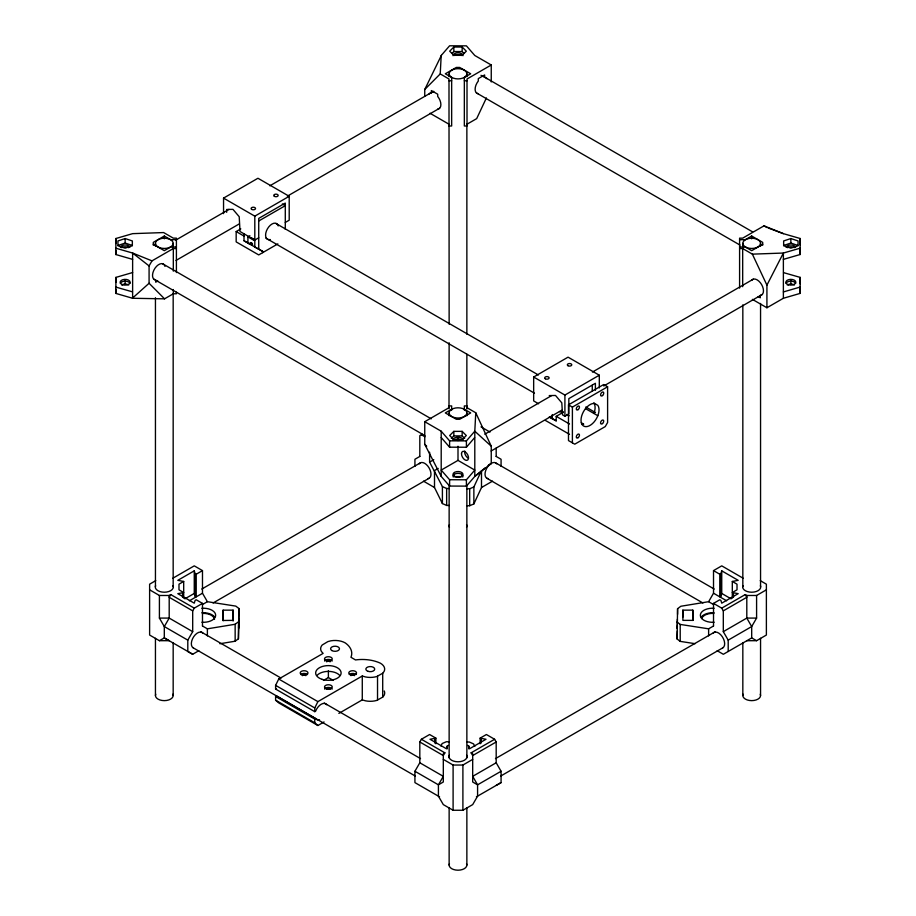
<?xml version="1.0" encoding="UTF-8"?>
<svg xmlns="http://www.w3.org/2000/svg" width="916" height="916" viewBox="0 0 916 916"><rect width="100%" height="100%" fill="white"/><g stroke="black" fill="none" stroke-linecap="round" stroke-linejoin="round"><path stroke-width="1.37" d="M223.138 620.762L223.149 618.815L223.161 620.476L233.168 620.372L233.099 610.148L223.126 610.159L223.126 620.04M233.111 620.888L233.122 618.941L233.133 620.601M592.263 390.903L592.274 385.235M692.817 620.453L692.828 619.399L692.84 620.235M132.625 259.377L115.828 254.534L115.863 250.377M115.828 254.534L115.92 238.504L132.625 233.649L163.632 232.561L173.319 238.149L176.41 238.149L176.41 272.567M176.41 292.227L176.41 293.773L173.319 293.773L164.548 298.834L132.625 298.272L115.828 293.418L115.863 289.261M115.828 293.418L115.92 277.388L132.625 272.544M783.375 259.377L800.08 254.534L800.172 238.504L783.375 233.649L768.192 227.992M752.38 299.36L766.921 307.765L783.375 298.272L800.08 293.418L800.172 277.388L783.546 272.636M677.382 625.777L677.279 628.468L677.382 619.205M219.874 643.73L235.149 641.223L238.423 638.784L238.927 608.522L235.79 606.106L207.382 601.697L202.436 604.549M238.423 638.784L238.927 608.522M695.095 643.685L680.21 641.383L677.073 638.967L677.577 608.705L680.851 606.255L708.618 601.697L713.564 604.549M677.073 638.967L677.382 630.975M424.749 96.157L424.749 89.482L440.23 73.921L441.203 55.498L449.596 45.8L466.404 45.857L474.797 55.498L491.251 64.99L491.251 81.948M448.989 407.712L424.749 421.704L424.749 444.317L441.203 476.423L449.596 486.064L466.404 486.121L474.797 476.423L474.797 431.207L475.77 412.772L467.011 407.712M448.405 745.372L447.283 746.013L446.447 748.761L430.005 739.269L435.879 738.136L435.879 743.792M708.618 601.697L713.518 593.225L713.518 570.611L719.781 574.229L719.781 596.831L720.892 596.19L720.892 573.576L721.739 570.84L738.182 580.332L732.308 581.465L732.308 598.194M720.892 596.19L721.739 593.442L721.739 570.84M243.999 233.752L243.999 240.759L250.228 244.366L251.053 242.58M466.977 505.701L469.679 505.735L473.87 503.926L473.87 486.969L480.911 471.832M473.87 503.926L481.495 487.53L481.495 470.572M440.962 746.082L442.13 743.552L446.321 741.742L449.023 741.777M486.396 97.943L476.686 118.622L467.011 124.21M424.749 89.482L441.375 55.395M314.76 711.663L275.601 689.061L275.601 685.351L278.727 679.019L323.119 653.394L321.459 651.528A14.404 8.313 0 0 1 322.203 645.001L327.882 641.601L330.894 640.811A14.404 8.313 0 0 1 345.229 642.895A28.636 16.534 0 0 1 350.954 657.264L355.488 659.944A28.636 16.534 0 0 1 380.472 663.241A14.404 8.313 0 0 1 384.067 671.508L382.705 673.249L376.808 676.523A14.404 8.313 0 0 1 365.495 676.958L362.278 675.997L317.886 701.622L314.76 707.953L314.76 711.663L315.619 711.171A9.08 5.244 -60 0 1 326.737 704.748M766.921 307.765L766.921 285.151L783.375 253.045L800.08 248.202L800.08 254.534M164.548 298.834L149.079 283.273L149.079 265.915L151.987 260.865L173.319 248.545L176.41 248.545M202.482 626.006L202.482 603.392L194.261 608.144L170.765 594.576L169.197 597.289L192.692 610.857L192.692 631.651L187.803 640.135L187.803 651.482L192.692 654.264L198.818 650.726M192.692 610.857L194.261 608.144M439.565 796.84L414.925 782.607L414.925 771.261L419.814 762.776L419.814 741.983L421.383 739.269L429.604 734.518L435.879 738.136M421.383 739.269L444.878 752.837L443.31 755.551L419.814 741.983M766.383 589.824L756.593 595.48L756.593 618.082L751.692 626.567L751.692 637.914L723.342 654.287L717.205 650.738M338.851 713.404L362.278 699.881L365.495 700.832A14.404 8.313 0 0 0 376.808 700.408L382.705 697.122L384.067 695.393A14.404 8.313 0 0 0 384.251 690.962M441.203 437.539L449.596 447.18L466.404 447.237L466.404 440.905L474.797 431.207L491.251 446.195L491.251 463.565L474.797 476.423L485.205 467.824M466.404 447.237L474.625 437.63M466.404 486.121L466.404 479.789L474.797 470.091L458 460.393L441.203 470.091L449.596 479.732L449.596 486.064M453.844 47.025L449.687 51.182L453.844 55.338L462.156 55.338L466.313 51.182L462.156 47.025L453.844 47.025L453.844 51.548L452.183 53.208M453.844 431.367L449.687 435.524L453.844 439.68L462.156 439.68L466.313 435.524L462.156 431.367L453.844 431.367L453.844 435.89L451.348 438.375M132.454 298.169L149.079 283.273M202.436 625.972L207.382 628.823L235.149 624.265L238.423 621.827M223.55 213.646L223.55 198.108L257.946 178.254L289.204 196.287L289.204 220.195L285.288 222.451M176.41 239.683L170.651 239.683L164.308 236.03L153.304 242.374L153.304 245.202M175.769 240.106L228.989 209.386M269.831 185.811L433.199 91.486M429.054 94.108A8.977 5.175 60 0 1 431.367 92.768L433.795 91.371M491.251 64.99L467.011 78.994L467.011 125.996L464.343 125.996L464.343 77.448L470.687 73.784L459.683 67.441L456.317 67.441L445.313 73.784L451.657 77.448L451.657 125.996L448.989 125.996M175.975 260.465L239.087 224.019M287.361 196.15L439.588 108.26M223.55 198.108L254.808 216.153L289.204 196.287M277.857 243.874L258.724 254.923L236.168 241.893L236.168 231.553L240.805 228.874M258.724 220.996L285.288 205.665L282.346 203.97M157.804 280.972L155.697 282.197L155.697 279.987A8.977 5.175 -60 0 1 154.999 268.228A8.977 5.175 -60 0 1 164.994 266.384M251.831 242.946L251.831 245.122L247.915 243.026L247.915 236.855L249.873 235.721M226.676 212.317L226.676 209.478L232.95 209.352L239.213 216.714L240.026 231.519L254.808 240.049L258.724 237.794M783.375 233.649L764.013 225.84L742.681 238.149L739.59 238.149L739.59 288.116M451.657 409.246L445.313 412.91L456.317 419.265L459.683 419.265L470.687 412.91L464.343 409.246M762.696 245.202L762.696 242.374L751.692 236.03L745.349 239.683L739.59 239.683M155.743 580.641L149.617 584.179L149.617 635.04L159.407 640.696L169.197 640.696L164.308 637.914L159.407 640.696M172.906 578.191L194.261 565.859L202.482 570.611L202.482 593.225L207.382 601.697M422.287 434.207L419.814 435.638L419.814 456.443M202.482 570.611L196.219 574.229L196.219 596.831L195.108 596.19L195.108 573.576L194.261 570.84L177.819 580.332L183.692 581.465L183.692 598.194M762.696 244.32L751.692 250.675L745.349 247.011L739.59 247.011M538.585 403.773L533.662 400.922L533.662 377.026L568.057 357.16L599.304 375.205L599.304 387.915M183.692 581.465L178.986 584.179L178.986 589.824L183.692 592.538L177.819 593.671L194.261 603.163L195.108 600.415L196.219 599.774L202.482 603.392M149.617 589.824L159.407 595.48L169.197 595.48L170.765 594.576M419.871 456.408L414.925 459.26L414.925 466.358M184.86 598.869L194.261 593.442L194.261 570.84M201.772 589.057L420.318 462.878M189.383 600.782L202.482 593.225M449.344 505.483L446.642 505.449L442.405 503.56L442.405 486.602L429.604 462.088L433.783 459.683M484.747 434.218L551.581 395.632M592.423 372.056L753.318 279.162M533.662 377.026L564.909 395.059L599.304 375.205M438.214 468.431L434.505 470.572L434.505 487.53L442.405 503.56M213.096 602.98L429.18 478.221M568.481 404.849L603.69 384.525L607.606 386.781L607.606 422.505L605.258 426.581L574.744 444.191L568.481 440.573L568.481 404.849L572.397 407.105L607.606 386.781M491.136 450.993L561.68 410.265M603.758 385.968L762.181 294.505M556.218 420.856L549.371 417.032L556.218 420.856L556.218 416.345L563.18 412.326M549.245 395.586L555.508 395.46L561.794 402.834L562.573 414.902L564.909 416.253L568.825 413.998L568.825 398.62L595.389 383.289L595.389 390.273M488.331 465.236L491.251 463.565M481.495 487.53L492.533 481.152M275.601 689.061L276.46 688.557M324.058 721.945L317.886 725.506L278.727 702.893L275.601 700.179L275.601 696.469L276.46 695.977L315.619 718.579A9.08 5.244 -60 0 0 319.524 719.793M323.44 680.428L328.386 677.577L333.332 680.428M275.601 696.469L314.76 719.083L315.619 718.579M713.518 570.611L721.739 565.859L743.094 578.191M719.781 574.229L720.892 573.576M444.878 752.837L443.31 753.742L443.31 782.001L438.421 784.829L438.421 796.176L443.31 804.603L453.099 810.259L462.901 810.259L472.69 804.603L477.58 796.176L477.58 784.829L472.69 776.344L496.186 762.776L496.186 741.983L494.617 739.269L486.396 734.518L480.121 738.136L480.121 743.792M713.518 626.006L713.518 603.392L719.781 599.774L720.892 600.415L721.739 603.163L738.182 593.671L732.308 592.538L737.014 589.824L737.014 584.179L732.308 581.465M496.186 741.983L472.69 755.551L471.122 752.837L494.617 739.269M713.518 603.392L721.739 608.144L745.235 594.576L746.803 595.48L756.593 595.48M728.197 651.482L728.197 640.135L723.308 631.651L723.308 610.857L746.803 597.289L745.235 594.576M443.31 759.387L453.099 765.043L462.901 765.043L472.69 759.387M677.073 622.01L680.21 624.426L708.618 628.823L713.564 625.972M495.464 758.62L715.247 631.719M723.308 631.651L746.803 618.082L756.593 618.082M496.186 762.776L501.075 771.261L477.58 784.829L472.69 782.001L472.69 753.742L471.122 752.837M728.197 640.135L751.692 626.567L746.803 618.082L746.803 595.48M500.617 776.104L722.873 647.784M476.4 796.817L501.075 782.607L501.075 771.261M746.838 640.719L756.593 640.696L766.383 635.04L766.383 584.179L760.257 580.641M496.186 785.39L501.075 782.607M466.977 488.743L469.679 488.778L473.87 486.969M125.148 238.549L117.946 240.954L117.946 245.751L125.148 248.156L132.351 245.751L132.351 240.954L125.148 238.549L125.148 243.072L117.946 245.477M121.553 284.968L125.148 283.765L128.744 284.968M790.852 238.549L783.649 240.954L783.649 245.751L790.852 248.156L798.054 245.751L798.054 240.954L790.852 238.549L790.852 243.072L783.649 245.477M787.256 284.968L790.852 283.765L794.447 284.968M783.375 291.941L800.08 287.086L800.08 293.418M581.603 424.371L583.698 424.165L581.282 422.768M739.59 248.545L742.681 248.545L752.368 254.144L783.375 253.045L783.375 298.272M453.844 51.548L462.156 51.548L463.817 53.208M448.989 80.78L451.657 80.78M464.343 80.78L467.011 80.78M176.41 247.011L170.651 247.011L164.308 250.675L153.304 244.32M448.989 405.925L451.657 405.925L451.657 410.162M453.844 435.89L462.156 435.89L464.652 438.375M682.832 610.148L692.805 610.136L692.874 620.372L682.901 620.372L682.832 610.148L682.832 617.212M159.407 595.48L159.407 618.082L169.197 618.082L192.692 631.651M424.749 421.704L441.203 431.207L449.596 440.848L466.404 440.905M449.596 479.732L466.404 479.789M442.405 486.602L446.642 488.491L449.344 488.526M466.656 742.006L469.358 742.04L473.595 743.929L474.809 746.391M480.121 738.136L485.995 739.269L469.553 748.761L468.717 746.013L467.595 745.372M115.828 248.202L132.625 253.045L151.987 260.865M115.828 287.086L132.454 291.838M790.852 243.072L798.054 245.477M125.148 243.072L132.351 245.477M243.999 240.759L251.831 245.122M250.228 244.366L250.228 242.557L252.484 243.862L252.484 245.671L262.64 251.362L262.64 252.656M751.692 637.914L756.593 640.696M764.013 225.84L766.921 227.523M485.274 77.539L752.608 231.885M480.992 75.295L484.633 77.391A8.977 5.175 -60 0 1 486.946 78.73M476.412 92.894L740.025 245.087M440.23 73.921L448.989 78.994L449.138 324.195M758.196 296.578L760.303 297.803L760.303 295.364A8.977 5.175 60 0 0 761.62 284.601A8.977 5.175 60 0 0 751.647 280.353M430.039 113.263L448.989 124.21M276.025 223.515L538.368 374.976M585.816 406.99L595.469 412.566M585.45 408.582L597.816 415.727M265.926 238.149L534.463 393.182M566.798 414.41L569.214 415.807M247.915 236.855L254.808 240.828L254.808 246.999L262.64 251.362M236.168 231.553L244.389 236.305M556.218 416.345L569.5 424.005M545.409 420.433L569.512 434.344M481.015 426.879L490.003 432.066M162.682 263.785L431.253 418.841M496.129 456.408L501.075 459.26L501.075 466.358M495.682 462.878L714.228 589.057M721.739 593.442L731.14 598.869M713.518 593.225L726.617 600.782M153.819 279.14L424.864 435.615M421.383 434.734L424.91 436.772M486.82 478.221L702.904 602.98M423.49 481.163L434.505 487.53M195.108 573.576L196.219 574.229M200.753 631.719L281.006 678.058M324.23 703.007L420.536 758.62M278.727 679.019L317.886 701.622M419.814 762.776L443.31 776.344L438.421 784.829L414.925 771.261M275.601 685.351L314.76 707.953M187.803 640.135L164.308 626.567L159.407 618.082M193.127 647.784L415.383 776.104M275.601 700.179L314.76 722.793L317.886 725.506M192.692 654.264L164.308 637.914L164.308 626.567L169.197 618.082L169.197 595.48M149.079 265.915L132.625 253.045L132.625 298.272M593.728 402.903L593.9 403.063A12.732 7.351 -60 0 1 593.9 413.46M424.749 444.317L426.696 446.207M721.739 608.144L723.308 610.857M752.368 254.144L766.921 285.151M475.77 412.772L491.251 446.195M194.261 593.442L195.108 596.19M223.126 610.159L223.195 620.384M800.172 238.504L800.172 244.835M800.172 277.388L800.172 283.72M790.852 280.376L790.852 283.765M760.555 243.347A8.862 5.118 0 0 1 747.261 247.778A8.862 5.118 0 0 1 747.261 238.916A8.862 5.118 0 0 1 760.555 243.347L760.555 246.209M760.555 303.448L760.555 586.767M760.555 638.28L760.555 695.519M751.692 236.03L751.692 238.847M742.83 243.347L742.83 247.641M742.681 248.545L742.681 286.708M742.83 304.879L742.83 586.767M742.83 642.574L742.83 695.519M733.43 593.19L733.43 597.427M708.618 628.823L708.618 635.887M692.805 610.136L692.805 620.029M680.21 624.426L680.21 641.383M677.577 608.705L677.577 614.35M572.397 407.105L572.397 442.84M564.909 395.059L564.909 416.253M552.302 414.559L552.302 418.761M496.186 448.119L496.186 456.443M484.633 77.391L484.633 74.952L478.289 78.616L478.289 81.055A8.977 5.175 -60 0 0 478.289 93.741M481.244 738.788L481.244 743.025M469.679 488.778L469.679 505.735M468.717 746.013L468.717 748.841M467.011 408.754L467.011 405.925L464.343 405.925L464.343 410.162M466.862 73.784A8.862 5.118 0 0 1 453.569 78.215A8.862 5.118 0 0 1 453.569 69.364A8.862 5.118 0 0 1 466.862 73.784L466.862 76.646M466.862 123.866L466.862 334.214M466.862 354.252L466.862 408.628M466.862 412.91A8.862 5.118 0 0 1 453.569 417.341A8.862 5.118 0 0 1 453.569 408.479A8.862 5.118 0 0 1 466.862 412.91L466.862 415.772M466.862 484.461L466.862 757.761M466.862 807.843L466.862 865.082M462.901 765.043L462.901 810.259M462.156 47.025L462.156 51.548M462.156 431.367L462.156 435.89M462.156 474.316L462.156 476.583L453.844 476.583L453.844 474.316M458 437.745L458 440.573M458 446.241L458 460.393M453.099 765.043L453.099 810.259M449.596 440.848L449.596 447.18M449.138 73.784L449.138 76.646M449.138 342.802L448.989 408.754M449.138 412.91L449.138 415.772M449.138 484.461L449.138 757.761M449.138 807.843L449.138 865.082M447.283 746.013L447.283 748.841M446.642 488.491L446.642 505.449M441.203 431.207L441.203 476.423M434.757 738.788L434.757 743.025M431.367 92.768L431.367 90.558L437.711 94.222L437.711 96.432A8.977 5.175 60 0 1 437.711 109.118M429.604 452.195L429.604 462.088M382.705 673.249L382.705 697.122M377.529 676.237L377.529 700.11M362.278 675.997L362.278 699.881M328.386 670.615L328.386 677.577M314.76 719.083L314.76 722.793M285.288 229.309L285.288 203.077L258.724 218.409L258.724 249.266M254.808 216.153L254.808 240.049M235.149 624.265L235.149 641.223M233.099 610.148L233.099 620.04M207.382 628.823L207.382 635.887M182.57 593.19L182.57 597.427M173.319 248.545L173.319 271.159M173.319 289.525L173.319 293.773M173.17 243.347A8.862 5.118 0 0 1 159.876 247.778A8.862 5.118 0 0 1 159.876 238.916A8.862 5.118 0 0 1 173.17 243.347L173.17 247.641M173.17 293.429L173.17 586.767M173.17 642.574L173.17 695.519M164.308 236.03L164.308 238.847M155.445 243.347L155.445 246.209M155.445 297.723L155.445 586.767M155.445 638.28L155.445 695.519M125.148 280.376L125.148 283.765M115.92 238.504L115.92 243.564M115.92 277.388L115.92 282.449M253.743 238.641A1.66 0.962 0 0 1 252.885 238.641M252.484 238.538A1.66 0.962 0 0 1 251.648 237.713M278.201 225.92A9.08 5.244 -60 0 0 277.559 224.5L276.54 223.561A9.08 5.244 -60 0 0 267.461 228.805L266.442 230.924A9.08 5.244 -60 0 0 270.334 239.545M563.34 411.891A12.263 7.076 -60 0 1 559.458 411.536M121.622 247.652A4.981 2.874 0 0 1 128.675 247.652M120.34 247.125A4.981 2.874 0 0 1 125.148 244.996A4.981 2.874 0 0 1 129.958 247.125M120.34 283.296A4.981 2.874 0 0 1 125.148 281.166A4.981 2.874 0 0 1 129.958 283.296M454.473 55.475A4.981 2.874 0 0 1 461.527 55.475M453.019 55.704A4.981 2.874 0 0 1 458 52.83A4.981 2.874 0 0 1 462.981 55.704M468.145 458.103A4.981 2.874 60 0 1 464.733 451.015M453.191 476.961A4.981 2.874 0 0 1 458 473.343A4.981 2.874 0 0 1 462.809 476.961M453.683 440.413A4.981 2.874 0 0 1 462.317 440.413M453.019 440.046A4.981 2.874 0 0 1 458 437.161A4.981 2.874 0 0 1 462.981 440.046M787.325 247.652A4.981 2.874 0 0 1 794.378 247.652M786.043 247.125A4.981 2.874 0 0 1 790.852 244.996A4.981 2.874 0 0 1 795.66 247.125M786.043 283.296A4.981 2.874 0 0 1 790.852 281.166A4.981 2.874 0 0 1 795.66 283.296M278.808 697.328A9.08 5.244 -60 0 1 276.46 695.977M317.36 675.069A12.732 7.351 0 0 1 339.412 675.069M326.852 689.324A1.66 0.962 0 0 1 328.397 688.729A1.66 0.962 0 0 1 329.92 689.324M302.44 675.676A1.66 0.962 0 0 1 304.112 674.714A1.66 0.962 0 0 1 305.772 675.676M326.783 661.902A1.66 0.962 0 0 1 328.386 660.699A1.66 0.962 0 0 1 329.989 661.902M351 675.676A1.66 0.962 0 0 1 352.66 674.714A1.66 0.962 0 0 1 354.32 675.676M324.642 661.077A3.882 2.233 0 0 1 328.386 659.417A3.882 2.233 0 0 1 332.13 661.077M349.305 674.554A3.882 2.233 0 0 1 356.026 674.554M324.642 689.107A3.882 2.233 0 0 1 328.386 687.447A3.882 2.233 0 0 1 332.13 689.107M300.746 674.554A3.882 2.233 0 0 1 307.467 674.554M466.553 524.639A8.862 5.118 0 0 1 466.553 527.284M449.447 527.284A8.862 5.118 0 0 1 449.447 524.639M172.861 694.202A8.862 5.118 0 0 1 164.308 700.637A8.862 5.118 0 0 1 155.743 694.202M760.257 694.202A8.862 5.118 0 0 1 751.692 700.637A8.862 5.118 0 0 1 743.139 694.202M466.725 755.219A9.023 5.21 0 0 1 458 761.78A9.023 5.21 0 0 1 449.275 755.219M419.288 463.817A8.862 5.118 60 0 1 429.146 468.007A8.862 5.118 60 0 1 427.852 478.644M488.148 478.644A8.862 5.118 -60 0 1 486.854 468.007A8.862 5.118 -60 0 1 496.712 463.817M712.98 633.38A8.862 5.118 60 0 1 722.22 636.597A8.862 5.118 60 0 1 722.838 647.807M714.148 622.239A12.183 7.03 0 0 1 700.351 615.277A12.183 7.03 0 0 1 714.102 608.281M701.667 618.552A11.072 6.389 0 0 1 713.713 613.422M701.267 617.109A12.183 7.03 0 0 1 714.102 612.804M760.417 585.656A9.023 5.21 0 0 1 751.692 592.217A9.023 5.21 0 0 1 742.979 585.656M193.161 647.807A8.862 5.118 -60 0 1 193.78 636.597A8.862 5.118 -60 0 1 203.02 633.38M201.852 608.293A12.183 7.03 0 0 1 215.649 615.243A12.183 7.03 0 0 1 201.898 622.239M202.711 613.399A11.072 6.389 0 0 1 214.516 619.342M201.852 612.815A12.183 7.03 0 0 1 214.71 617.075M173.021 585.656A9.023 5.21 0 0 1 164.308 592.217A9.023 5.21 0 0 1 155.583 585.656M466.553 863.765A8.862 5.118 0 0 1 458 870.2A8.862 5.118 0 0 1 449.447 863.765M238.572 625.262L238.618 628.284L238.744 619.067L238.572 625.262M594.518 403.418L592.354 403.635A12.732 7.351 -60 0 0 581.019 420.226A12.732 7.351 -60 0 0 592.354 423.73A12.732 7.351 -60 0 0 597.816 405.33L594.518 403.418M274.399 196.333A2.21 1.282 0 0 0 278.098 195.761A2.21 1.282 0 0 0 275.395 194.192A2.21 1.282 0 0 0 274.399 196.333M251.751 209.409A2.21 1.282 0 0 0 255.45 208.837A2.21 1.282 0 0 0 252.747 207.268A2.21 1.282 0 0 0 251.751 209.409M567.977 365.713A2.21 1.282 0 0 0 571.687 365.14A2.21 1.282 0 0 0 568.973 363.572A2.21 1.282 0 0 0 567.977 365.713M545.329 378.789A2.21 1.282 0 0 0 549.039 378.216A2.21 1.282 0 0 0 546.325 376.648A2.21 1.282 0 0 0 545.329 378.789M602.568 395.517A2.21 1.282 -60 0 0 603.266 392.082A2.21 1.282 -60 0 0 600.644 394.407A2.21 1.282 -60 0 0 602.568 395.517M602.533 423.535A2.21 1.282 -60 0 0 603.232 420.1A2.21 1.282 -60 0 0 600.61 422.425A2.21 1.282 -60 0 0 602.533 423.535M578.282 437.573A2.21 1.282 -60 0 0 578.992 434.138A2.21 1.282 -60 0 0 576.37 436.463A2.21 1.282 -60 0 0 578.282 437.573M578.282 409.532A2.21 1.282 -60 0 0 578.992 406.097A2.21 1.282 -60 0 0 576.37 408.421A2.21 1.282 -60 0 0 578.282 409.532M122.652 284.727A4.981 2.874 0 0 0 130.129 282.243A4.981 2.874 0 0 0 122.652 279.746A4.981 2.874 0 0 0 122.652 284.727M461.481 453.809A4.981 2.874 60 0 0 466.771 460.393A4.981 2.874 60 0 0 466.771 453.34A4.981 2.874 60 0 0 461.481 453.809M454.473 476.446A4.981 2.874 0 0 0 462.809 475.152A4.981 2.874 0 0 0 456.706 471.625A4.981 2.874 0 0 0 454.473 476.446M788.355 284.727A4.981 2.874 0 0 0 795.832 282.243A4.981 2.874 0 0 0 788.355 279.746A4.981 2.874 0 0 0 788.355 284.727M322.02 679.328A12.732 7.351 0 0 0 341.118 672.962A12.732 7.351 0 0 0 322.02 666.596A12.732 7.351 0 0 0 322.02 679.328M326.451 660.883A3.882 2.233 0 0 0 332.268 658.947A3.882 2.233 0 0 0 326.451 657.001A3.882 2.233 0 0 0 326.451 660.883M302.165 674.897A3.882 2.233 0 0 0 307.982 672.962A3.882 2.233 0 0 0 302.165 671.016A3.882 2.233 0 0 0 302.165 674.897M326.451 688.912A3.882 2.233 0 0 0 332.268 686.977A3.882 2.233 0 0 0 326.451 685.042A3.882 2.233 0 0 0 326.451 688.912M350.725 674.897A3.882 2.233 0 0 0 356.542 672.962A3.882 2.233 0 0 0 350.725 671.016A3.882 2.233 0 0 0 350.725 674.897M368.072 671.336A4.431 2.553 0 0 0 374.713 669.115A4.431 2.553 0 0 0 368.072 666.905A4.431 2.553 0 0 0 368.072 671.336M331.913 650.578A4.431 2.553 0 0 0 339.321 649.433A4.431 2.553 0 0 0 333.893 646.295A4.431 2.553 0 0 0 331.913 650.578"/></g></svg>
